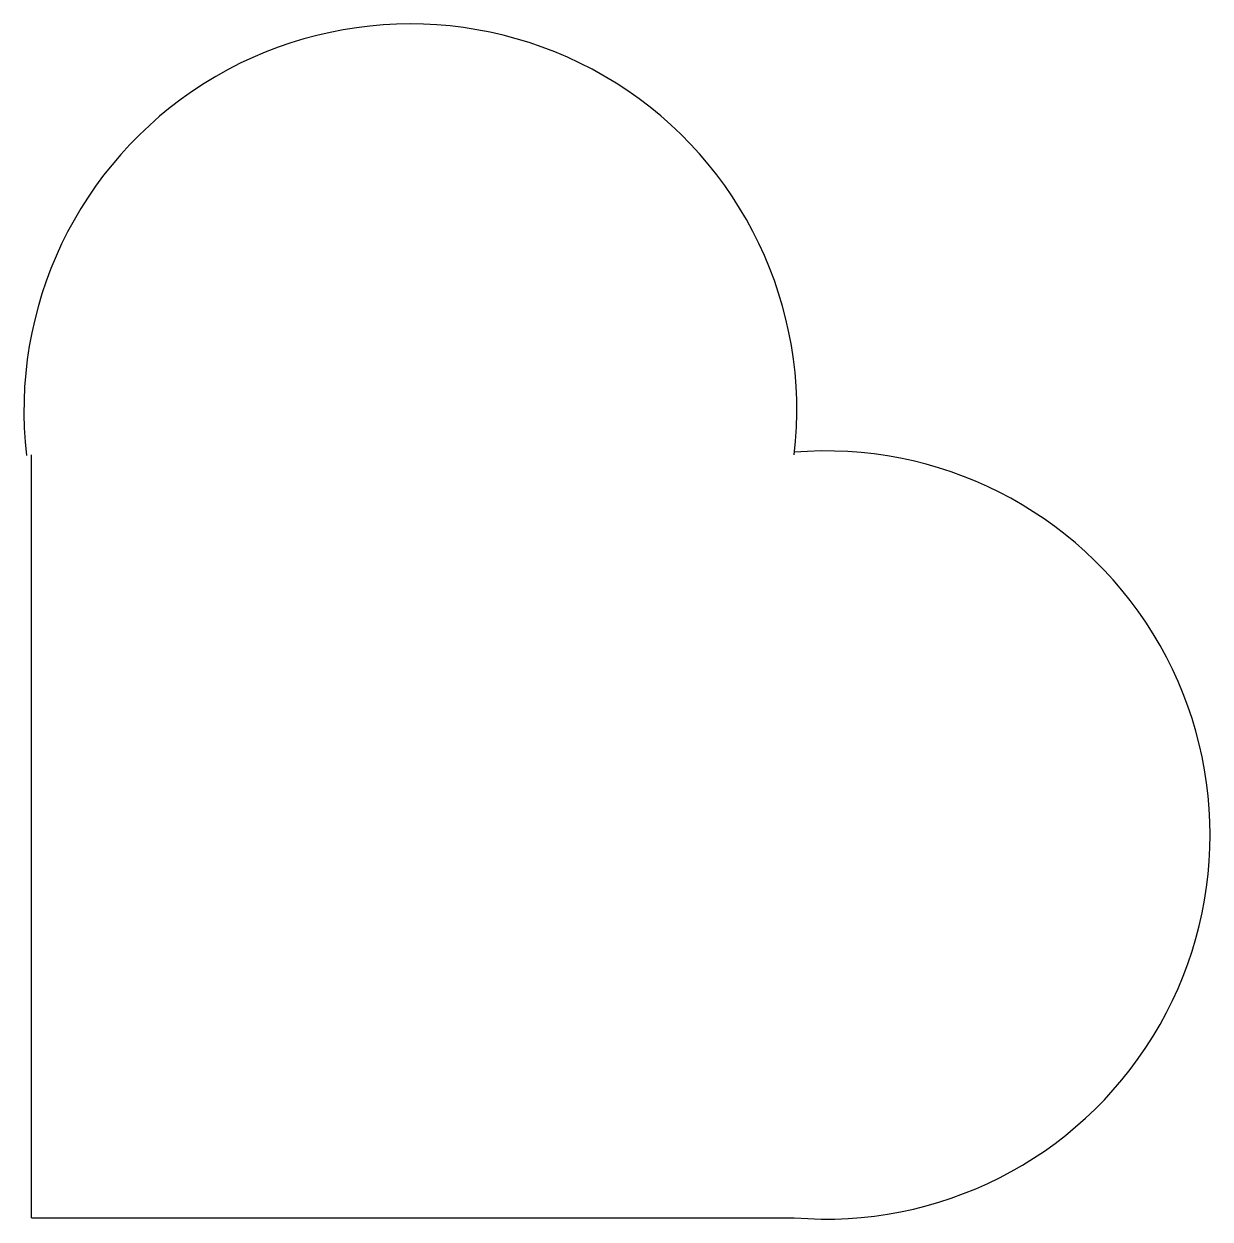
# Model space of a CAD drawing. Header units: millimetres. Extents: x -0.6 to 92.7, y -0.1 to 93.9.
import ezdxf

# ---------------------------------------------------------------- set-up
doc = ezdxf.new("R2010")
doc.units = ezdxf.units.MM

msp = doc.modelspace()

# ---------------------------------------------------------------- linework, layer by layer
for q in [(0, 60), (60, 0)]:
    msp.add_line((0, 0), q)
for centre, radius, start, end in [((29.795, 63.497), 30.406, 353.39582, 186.69402), ((62.504, 30.105), 30.209, 265.2452, 94.78795)]:
    msp.add_arc(centre, radius, start, end)

doc.saveas('drawing.dxf')
